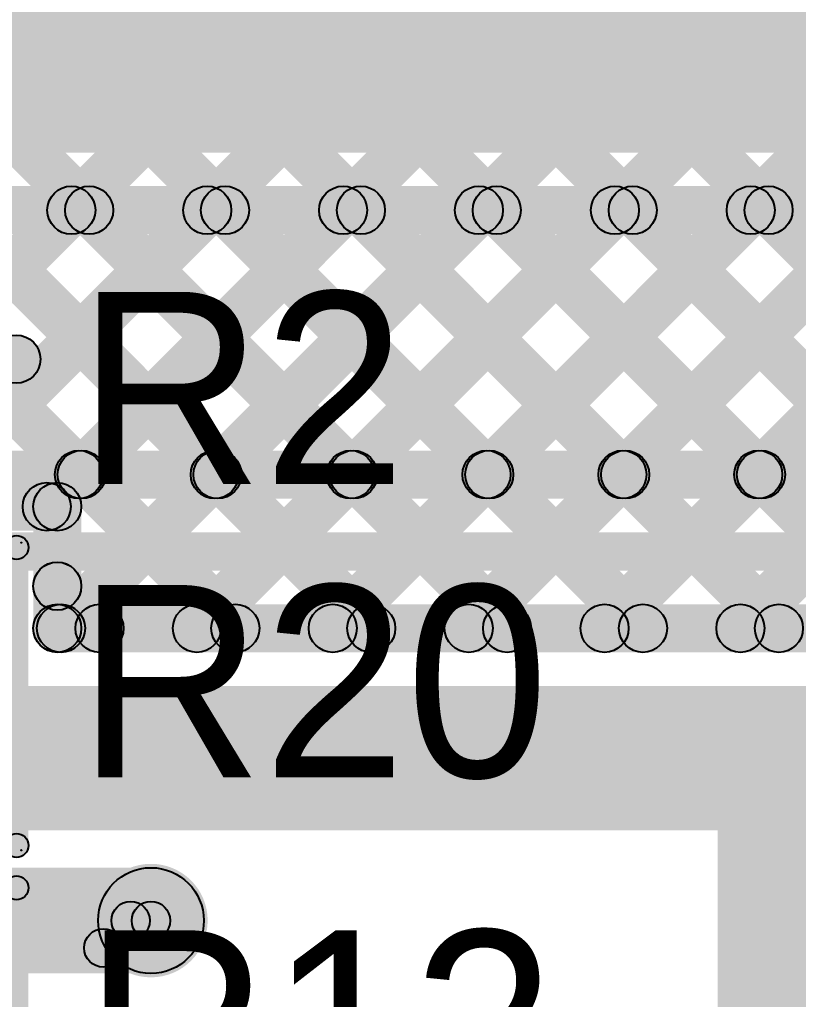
# Model space of a CAD drawing. Header units: millimetres. Extents: x -0.08 to 5.25, y -0.08 to 2.73.
# Drawn here: x 1.1637 to 1.3258, y 0.7308 to 0.9347 of the extents above; entities that cross this region are included whole.
import ezdxf

# ---------------------------------------------------------------- set-up
doc = ezdxf.new("R2010")
doc.units = ezdxf.units.MM
doc.header["$MEASUREMENT"] = 0
for name, color, linetype in [('BottomLayer', 5, 'Continuous'), ('TopLayer', 1, 'Continuous'), ('TopOverlay', 2, 'Continuous'), ('TopPaste', 8, 'Continuous'), ('TopSolder', 216, 'Continuous'), ('ViaHoleLayer', 16, 'Continuous')]:
    doc.layers.add(name, color=color, linetype=linetype)

# ---------------------------------------------------------------- blocks, each defined once
blk = doc.blocks.new('R__0402_3')
at = {"layer": 'TopLayer'}
for points in [[(-0.0275, -0.0125), (-0.0275, 0.0125), (-0.0095, 0.0125), (-0.0095, -0.0125)], [(0.0095, -0.0125), (0.0095, 0.0125), (0.0275, 0.0125), (0.0275, -0.0125)]]:
    blk.add_hatch(color=1, dxfattribs=at).paths.add_polyline_path(points)
at = {"layer": 'TopOverlay'}
h = blk.add_hatch(color=2, dxfattribs=at)
edge = h.paths.add_edge_path()
edge.add_arc((-0.031, 0.016), 0.0025, 0, 360)
h = blk.add_hatch(color=2, dxfattribs=at)
edge = h.paths.add_edge_path()
edge.add_arc((-0.031, 0.016), 0.0025, 0, 360)
for points in [[(0.031, 0.0185), (0.031, 0.0135), (-0.031, 0.0135), (-0.031, 0.0185)], [(-0.0285, -0.016), (-0.0335, -0.016), (-0.0335, 0.016), (-0.0285, 0.016)], [(0.0335, -0.016), (0.0285, -0.016), (0.0285, 0.016), (0.0335, 0.016)], [(0.031, -0.0135), (0.031, -0.0185), (-0.031, -0.0185), (-0.031, -0.0135)], [(0.032, -0.01694), (0.032, -0.01706), (-0.032, -0.01706), (-0.032, -0.01694)]]:
    blk.add_hatch(color=2, dxfattribs=at).paths.add_polyline_path(points)
h = blk.add_hatch(color=2, dxfattribs=at)
edge = h.paths.add_edge_path()
edge.add_arc((0.031, 0.016), 0.0025, 0, 360)
h = blk.add_hatch(color=2, dxfattribs=at)
edge = h.paths.add_edge_path()
edge.add_arc((0.031, 0.016), 0.0025, 0, 360)
h = blk.add_hatch(color=2, dxfattribs=at)
edge = h.paths.add_edge_path()
edge.add_arc((-0.031, -0.016), 0.0025, 0, 360)
h = blk.add_hatch(color=2, dxfattribs=at)
edge = h.paths.add_edge_path()
edge.add_arc((-0.031, -0.016), 0.0025, 0, 360)
h = blk.add_hatch(color=2, dxfattribs=at)
edge = h.paths.add_edge_path()
edge.add_arc((0.031, -0.016), 0.0025, 0, 360)
h = blk.add_hatch(color=2, dxfattribs=at)
edge = h.paths.add_edge_path()
edge.add_arc((0.031, -0.016), 0.0025, 0, 360)
h = blk.add_hatch(color=2, dxfattribs=at)
edge = h.paths.add_edge_path()
edge.add_arc((-0.032, -0.017), 0.0000635, 0, 360)
h = blk.add_hatch(color=2, dxfattribs=at)
edge = h.paths.add_edge_path()
edge.add_arc((0.032, -0.017), 0.0000635, 0, 360)
at = {"layer": 'TopPaste'}
for points in [[(-0.0275, -0.0125), (-0.0275, 0.0125), (-0.0095, 0.0125), (-0.0095, -0.0125)], [(0.0095, -0.0125), (0.0095, 0.0125), (0.0275, 0.0125), (0.0275, -0.0125)]]:
    blk.add_hatch(color=8, dxfattribs=at).paths.add_polyline_path(points)
at = {"layer": 'TopSolder'}
for points in [[(-0.0315, -0.0165), (-0.0315, 0.0165), (-0.0055, 0.0165), (-0.0055, -0.0165)], [(0.0055, -0.0165), (0.0055, 0.0165), (0.0315, 0.0165), (0.0315, -0.0165)]]:
    blk.add_hatch(color=216, dxfattribs=at).paths.add_polyline_path(points)
at = {"layer": 'TopOverlay'}
for centre, radius in [((-0.031, 0.016), 0.0025), ((-0.031, 0.016), 0.0025), ((0.031, 0.016), 0.0025), ((0.031, 0.016), 0.0025), ((-0.031, -0.016), 0.0025), ((-0.031, -0.016), 0.0025), ((0.031, -0.016), 0.0025), ((0.031, -0.016), 0.0025), ((-0.032, -0.017), 0.0000635), ((0.032, -0.017), 0.0000635)]:
    blk.add_circle(centre, radius, dxfattribs=at)
blk = doc.blocks.new('R__0402_4')
at = {"layer": 'TopLayer'}
for points in [[(-0.0275, -0.0125), (-0.0275, 0.0125), (-0.0095, 0.0125), (-0.0095, -0.0125)], [(0.0095, -0.0125), (0.0095, 0.0125), (0.0275, 0.0125), (0.0275, -0.0125)]]:
    blk.add_hatch(color=1, dxfattribs=at).paths.add_polyline_path(points)
at = {"layer": 'TopOverlay'}
h = blk.add_hatch(color=2, dxfattribs=at)
edge = h.paths.add_edge_path()
edge.add_arc((-0.031, 0.016), 0.0025, 0, 360)
h = blk.add_hatch(color=2, dxfattribs=at)
edge = h.paths.add_edge_path()
edge.add_arc((-0.031, 0.016), 0.0025, 0, 360)
for points in [[(-0.031, 0.0135), (-0.031, 0.0185), (0.031, 0.0185), (0.031, 0.0135)], [(-0.0335, 0.016), (-0.0285, 0.016), (-0.0285, -0.016), (-0.0335, -0.016)], [(0.0285, 0.016), (0.0335, 0.016), (0.0335, -0.016), (0.0285, -0.016)], [(-0.031, -0.0185), (-0.031, -0.0135), (0.031, -0.0135), (0.031, -0.0185)], [(-0.032, -0.01706), (-0.032, -0.01694), (0.032, -0.01694), (0.032, -0.01706)]]:
    blk.add_hatch(color=2, dxfattribs=at).paths.add_polyline_path(points)
h = blk.add_hatch(color=2, dxfattribs=at)
edge = h.paths.add_edge_path()
edge.add_arc((0.031, 0.016), 0.0025, 0, 360)
h = blk.add_hatch(color=2, dxfattribs=at)
edge = h.paths.add_edge_path()
edge.add_arc((0.031, 0.016), 0.0025, 0, 360)
h = blk.add_hatch(color=2, dxfattribs=at)
edge = h.paths.add_edge_path()
edge.add_arc((-0.031, -0.016), 0.0025, 0, 360)
h = blk.add_hatch(color=2, dxfattribs=at)
edge = h.paths.add_edge_path()
edge.add_arc((-0.031, -0.016), 0.0025, 0, 360)
h = blk.add_hatch(color=2, dxfattribs=at)
edge = h.paths.add_edge_path()
edge.add_arc((0.031, -0.016), 0.0025, 0, 360)
h = blk.add_hatch(color=2, dxfattribs=at)
edge = h.paths.add_edge_path()
edge.add_arc((0.031, -0.016), 0.0025, 0, 360)
h = blk.add_hatch(color=2, dxfattribs=at)
edge = h.paths.add_edge_path()
edge.add_arc((-0.032, -0.017), 0.0000635, 0, 360)
h = blk.add_hatch(color=2, dxfattribs=at)
edge = h.paths.add_edge_path()
edge.add_arc((0.032, -0.017), 0.0000635, 0, 360)
at = {"layer": 'TopPaste'}
for points in [[(-0.0275, -0.0125), (-0.0275, 0.0125), (-0.0095, 0.0125), (-0.0095, -0.0125)], [(0.0095, -0.0125), (0.0095, 0.0125), (0.0275, 0.0125), (0.0275, -0.0125)]]:
    blk.add_hatch(color=8, dxfattribs=at).paths.add_polyline_path(points)
at = {"layer": 'TopSolder'}
for points in [[(-0.0315, -0.0165), (-0.0315, 0.0165), (-0.0055, 0.0165), (-0.0055, -0.0165)], [(0.0055, -0.0165), (0.0055, 0.0165), (0.0315, 0.0165), (0.0315, -0.0165)]]:
    blk.add_hatch(color=216, dxfattribs=at).paths.add_polyline_path(points)
at = {"layer": 'TopOverlay'}
for centre, radius in [((-0.031, 0.016), 0.0025), ((-0.031, 0.016), 0.0025), ((0.031, 0.016), 0.0025), ((0.031, 0.016), 0.0025), ((-0.031, -0.016), 0.0025), ((-0.031, -0.016), 0.0025), ((0.031, -0.016), 0.0025), ((0.031, -0.016), 0.0025), ((-0.032, -0.017), 0.0000635), ((0.032, -0.017), 0.0000635)]:
    blk.add_circle(centre, radius, dxfattribs=at)

msp = doc.modelspace()

# ---------------------------------------------------------------- hatches: boundary and pattern name
at = {"layer": 'BottomLayer'}
for points in [[(1.08362, 0.8254), (1.07655, 0.83247), (1.75746, 1.51339), (1.76454, 1.50632)], [(1.08362, 0.8254), (1.07655, 0.83247), (1.75746, 1.51339), (1.76454, 1.50632)], [(1.08305, 0.79655), (1.07598, 0.80362), (1.75746, 1.4851), (1.76454, 1.47803)], [(1.08305, 0.79655), (1.07598, 0.80362), (1.75746, 1.4851), (1.76454, 1.47803)], [(1.15125, 0.83646), (1.14418, 0.84354), (1.75746, 1.45682), (1.76454, 1.44975)], [(1.15125, 0.83646), (1.14418, 0.84354), (1.75746, 1.45682), (1.76454, 1.44975)], [(1.17954, 0.83646), (1.17246, 0.84354), (1.75746, 1.42854), (1.76454, 1.42146)], [(1.17954, 0.83646), (1.17246, 0.84354), (1.75746, 1.42854), (1.76454, 1.42146)], [(1.20782, 0.83646), (1.20075, 0.84354), (1.75746, 1.40025), (1.76454, 1.39318)], [(1.20782, 0.83646), (1.20075, 0.84354), (1.75746, 1.40025), (1.76454, 1.39318)], [(1.2361, 0.83646), (1.22903, 0.84354), (1.75746, 1.37197), (1.76454, 1.3649)], [(1.2361, 0.83646), (1.22903, 0.84354), (1.75746, 1.37197), (1.76454, 1.3649)], [(1.26439, 0.83646), (1.25732, 0.84354), (1.75746, 1.34368), (1.76454, 1.33661)], [(1.26439, 0.83646), (1.25732, 0.84354), (1.75746, 1.34368), (1.76454, 1.33661)], [(1.29267, 0.83646), (1.2856, 0.84354), (1.75746, 1.3154), (1.76454, 1.30833)], [(1.29267, 0.83646), (1.2856, 0.84354), (1.75746, 1.3154), (1.76454, 1.30833)], [(1.08119, 0.85126), (1.07412, 0.85833), (1.51833, 1.30254), (1.5254, 1.29546)], [(1.08119, 0.85126), (1.07412, 0.85833), (1.51833, 1.30254), (1.5254, 1.29546)], [(1.32096, 0.83646), (1.31389, 0.84354), (1.75746, 1.28711), (1.76454, 1.28004)], [(1.32096, 0.83646), (1.31389, 0.84354), (1.75746, 1.28711), (1.76454, 1.28004)], [(0.96346, 1.18746), (0.97054, 1.19453), (1.32153, 0.84354), (1.31446, 0.83646)], [(0.96346, 1.18746), (0.97054, 1.19453), (1.32153, 0.84354), (1.31446, 0.83646)], [(1.00174, 1.17746), (1.00881, 1.18454), (1.34981, 0.84354), (1.34274, 0.83646)], [(1.00174, 1.17746), (1.00881, 1.18454), (1.34981, 0.84354), (1.34274, 0.83646)], [(1.03003, 1.17746), (1.0371, 1.18454), (1.3781, 0.84354), (1.37103, 0.83646)], [(1.03003, 1.17746), (1.0371, 1.18454), (1.3781, 0.84354), (1.37103, 0.83646)], [(1.05831, 1.17746), (1.06538, 1.18454), (1.40638, 0.84354), (1.39931, 0.83646)], [(1.05831, 1.17746), (1.06538, 1.18454), (1.40638, 0.84354), (1.39931, 0.83646)], [(0.96346, 1.15917), (0.97054, 1.16624), (1.29324, 0.84354), (1.28617, 0.83646)], [(0.96346, 1.15917), (0.97054, 1.16624), (1.29324, 0.84354), (1.28617, 0.83646)], [(0.96346, 1.13089), (0.97054, 1.13796), (1.26496, 0.84354), (1.25789, 0.83646)], [(0.96346, 1.13089), (0.97054, 1.13796), (1.26496, 0.84354), (1.25789, 0.83646)], [(0.96346, 1.1026), (0.97054, 1.10968), (1.23668, 0.84354), (1.2296, 0.83646)], [(0.96346, 1.1026), (0.97054, 1.10968), (1.23668, 0.84354), (1.2296, 0.83646)], [(0.96346, 1.07432), (0.97054, 1.08139), (1.20839, 0.84354), (1.20132, 0.83646)], [(0.96346, 1.07432), (0.97054, 1.08139), (1.20839, 0.84354), (1.20132, 0.83646)], [(0.96346, 1.04604), (0.97054, 1.05311), (1.18011, 0.84354), (1.17304, 0.83646)], [(0.96346, 1.04604), (0.97054, 1.05311), (1.18011, 0.84354), (1.17304, 0.83646)], [(1.137, 0.835), (1.137, 0.845), (1.70837, 0.845), (1.70837, 0.835)], [(1.137, 0.835), (1.137, 0.845), (1.70837, 0.845), (1.70837, 0.835)], [(1.137, 0.82), (1.137, 0.828), (1.715, 0.828), (1.715, 0.82)], [(1.11819, 0.73619), (1.11819, 0.75819), (1.191, 0.75819), (1.191, 0.73619)]]:
    msp.add_hatch(color=5, dxfattribs=at).paths.add_polyline_path(points)
h = msp.add_hatch(color=5, dxfattribs=at)
edge = h.paths.add_edge_path()
edge.add_arc((1.176, 0.84), 0.005, 0, 360)
h = msp.add_hatch(color=5, dxfattribs=at)
edge = h.paths.add_edge_path()
edge.add_arc((1.176, 0.84), 0.005, 0, 360)
h = msp.add_hatch(color=5, dxfattribs=at)
edge = h.paths.add_edge_path()
edge.add_arc((1.17657, 0.84), 0.005, 0, 360)
h = msp.add_hatch(color=5, dxfattribs=at)
edge = h.paths.add_edge_path()
edge.add_arc((1.17657, 0.84), 0.005, 0, 360)
h = msp.add_hatch(color=5, dxfattribs=at)
edge = h.paths.add_edge_path()
edge.add_arc((1.20428, 0.84), 0.005, 0, 360)
h = msp.add_hatch(color=5, dxfattribs=at)
edge = h.paths.add_edge_path()
edge.add_arc((1.20428, 0.84), 0.005, 0, 360)
h = msp.add_hatch(color=5, dxfattribs=at)
edge = h.paths.add_edge_path()
edge.add_arc((1.20486, 0.84), 0.005, 0, 360)
h = msp.add_hatch(color=5, dxfattribs=at)
edge = h.paths.add_edge_path()
edge.add_arc((1.20486, 0.84), 0.005, 0, 360)
h = msp.add_hatch(color=5, dxfattribs=at)
edge = h.paths.add_edge_path()
edge.add_arc((1.23257, 0.84), 0.005, 0, 360)
h = msp.add_hatch(color=5, dxfattribs=at)
edge = h.paths.add_edge_path()
edge.add_arc((1.23257, 0.84), 0.005, 0, 360)
h = msp.add_hatch(color=5, dxfattribs=at)
edge = h.paths.add_edge_path()
edge.add_arc((1.23314, 0.84), 0.005, 0, 360)
h = msp.add_hatch(color=5, dxfattribs=at)
edge = h.paths.add_edge_path()
edge.add_arc((1.23314, 0.84), 0.005, 0, 360)
h = msp.add_hatch(color=5, dxfattribs=at)
edge = h.paths.add_edge_path()
edge.add_arc((1.26085, 0.84), 0.005, 0, 360)
h = msp.add_hatch(color=5, dxfattribs=at)
edge = h.paths.add_edge_path()
edge.add_arc((1.26085, 0.84), 0.005, 0, 360)
h = msp.add_hatch(color=5, dxfattribs=at)
edge = h.paths.add_edge_path()
edge.add_arc((1.26142, 0.84), 0.005, 0, 360)
h = msp.add_hatch(color=5, dxfattribs=at)
edge = h.paths.add_edge_path()
edge.add_arc((1.26142, 0.84), 0.005, 0, 360)
h = msp.add_hatch(color=5, dxfattribs=at)
edge = h.paths.add_edge_path()
edge.add_arc((1.28914, 0.84), 0.005, 0, 360)
h = msp.add_hatch(color=5, dxfattribs=at)
edge = h.paths.add_edge_path()
edge.add_arc((1.28914, 0.84), 0.005, 0, 360)
h = msp.add_hatch(color=5, dxfattribs=at)
edge = h.paths.add_edge_path()
edge.add_arc((1.28971, 0.84), 0.005, 0, 360)
h = msp.add_hatch(color=5, dxfattribs=at)
edge = h.paths.add_edge_path()
edge.add_arc((1.28971, 0.84), 0.005, 0, 360)
h = msp.add_hatch(color=5, dxfattribs=at)
edge = h.paths.add_edge_path()
edge.add_arc((1.31742, 0.84), 0.005, 0, 360)
h = msp.add_hatch(color=5, dxfattribs=at)
edge = h.paths.add_edge_path()
edge.add_arc((1.31742, 0.84), 0.005, 0, 360)
h = msp.add_hatch(color=5, dxfattribs=at)
edge = h.paths.add_edge_path()
edge.add_arc((1.31799, 0.84), 0.005, 0, 360)
h = msp.add_hatch(color=5, dxfattribs=at)
edge = h.paths.add_edge_path()
edge.add_arc((1.31799, 0.84), 0.005, 0, 360)
h = msp.add_hatch(color=5, dxfattribs=at)
edge = h.paths.add_edge_path()
edge.add_arc((1.191, 0.74719), 0.01181, 0, 360)
h = msp.add_hatch(color=5, dxfattribs=at)
edge = h.paths.add_edge_path()
edge.add_arc((1.191, 0.74719), 0.011, 0, 360)
at = {"layer": 'TopLayer'}
for points in [[(1.132, 0.907), (1.882, 0.907), (1.882, 1.064), (1.132, 1.064)], [(1.12, 0.89), (1.12, 0.9), (1.894, 0.9), (1.894, 0.89)], [(1.12, 0.89), (1.12, 0.9), (1.894, 0.9), (1.894, 0.89)], [(1.11154, 0.82503), (1.10447, 0.83211), (1.1709, 0.89854), (1.17797, 0.89146)], [(1.11154, 0.82503), (1.10447, 0.83211), (1.1709, 0.89854), (1.17797, 0.89146)], [(1.11804, 0.89146), (1.12511, 0.89854), (1.21211, 0.81154), (1.20504, 0.80446)], [(1.11804, 0.89146), (1.12511, 0.89854), (1.21211, 0.81154), (1.20504, 0.80446)], [(1.14457, 0.82978), (1.1375, 0.83686), (1.19918, 0.89854), (1.20625, 0.89146)], [(1.14457, 0.82978), (1.1375, 0.83686), (1.19918, 0.89854), (1.20625, 0.89146)], [(1.14632, 0.89146), (1.15339, 0.89854), (1.24039, 0.81154), (1.23332, 0.80446)], [(1.14632, 0.89146), (1.15339, 0.89854), (1.24039, 0.81154), (1.23332, 0.80446)], [(1.17286, 0.82978), (1.16578, 0.83686), (1.22746, 0.89854), (1.23454, 0.89146)], [(1.17286, 0.82978), (1.16579, 0.83686), (1.22746, 0.89854), (1.23454, 0.89146)], [(1.17582, 0.80446), (1.16875, 0.81154), (1.25575, 0.89854), (1.26282, 0.89146)], [(1.17582, 0.80446), (1.16875, 0.81154), (1.25575, 0.89854), (1.26282, 0.89146)], [(1.1746, 0.89146), (1.18168, 0.89854), (1.26868, 0.81154), (1.2616, 0.80446)], [(1.1746, 0.89146), (1.18168, 0.89854), (1.26868, 0.81154), (1.2616, 0.80446)], [(1.2041, 0.80446), (1.19703, 0.81154), (1.28403, 0.89854), (1.2911, 0.89146)], [(1.2041, 0.80446), (1.19703, 0.81154), (1.28403, 0.89854), (1.2911, 0.89146)], [(1.20289, 0.89146), (1.20996, 0.89854), (1.29696, 0.81154), (1.28989, 0.80446)], [(1.20289, 0.89146), (1.20996, 0.89854), (1.29696, 0.81154), (1.28989, 0.80446)], [(1.23239, 0.80446), (1.22532, 0.81154), (1.31232, 0.89854), (1.31939, 0.89146)], [(1.23239, 0.80446), (1.22532, 0.81154), (1.31232, 0.89854), (1.31939, 0.89146)], [(1.23117, 0.89146), (1.23824, 0.89854), (1.32524, 0.81154), (1.31817, 0.80446)], [(1.23117, 0.89146), (1.23824, 0.89854), (1.32524, 0.81154), (1.31817, 0.80446)], [(1.26067, 0.80446), (1.2536, 0.81154), (1.3406, 0.89854), (1.34767, 0.89146)], [(1.26067, 0.80446), (1.2536, 0.81154), (1.3406, 0.89854), (1.34767, 0.89146)], [(1.25946, 0.89146), (1.26653, 0.89854), (1.35353, 0.81154), (1.34646, 0.80446)], [(1.25946, 0.89146), (1.26653, 0.89854), (1.35353, 0.81154), (1.34646, 0.80446)], [(1.28896, 0.80446), (1.28189, 0.81154), (1.36889, 0.89854), (1.37596, 0.89146)], [(1.28896, 0.80446), (1.28189, 0.81154), (1.36889, 0.89854), (1.37596, 0.89146)], [(1.28774, 0.89146), (1.29481, 0.89854), (2.00381, 0.18954), (1.99674, 0.18246)], [(1.28774, 0.89146), (1.29481, 0.89854), (2.00581, 0.18754), (1.99874, 0.18046)], [(1.31724, 0.80446), (1.31017, 0.81154), (1.39717, 0.89854), (1.40424, 0.89146)], [(1.31724, 0.80446), (1.31017, 0.81154), (1.39717, 0.89854), (1.40424, 0.89146)], [(1.31603, 0.89146), (1.3231, 0.89854), (2.0321, 0.18954), (2.02503, 0.18246)], [(1.31603, 0.89146), (1.3231, 0.89854), (2.0341, 0.18754), (2.02703, 0.18046)], [(1.12251, 0.82832), (1.12251, 0.83832), (1.17151, 0.83832), (1.17151, 0.82832)], [(1.12251, 0.82832), (1.12251, 0.83832), (1.17151, 0.83832), (1.17151, 0.82832)], [(1.17651, 0.808), (1.16651, 0.808), (1.16651, 0.83332), (1.17651, 0.83332)], [(1.17651, 0.808), (1.16651, 0.808), (1.16651, 0.83332), (1.17651, 0.83332)], [(1.16798, 0.81324), (1.17505, 0.82031), (1.18382, 0.81154), (1.17675, 0.80446)], [(1.16798, 0.81324), (1.17505, 0.82031), (1.18382, 0.81154), (1.17675, 0.80446)], [(1.17151, 0.803), (1.17151, 0.813), (1.36169, 0.813), (1.36169, 0.803)], [(1.17151, 0.803), (1.17151, 0.813), (1.36169, 0.813), (1.36169, 0.803)], [(1.10401, 0.766), (1.34969, 0.766), (1.34969, 0.796), (1.10401, 0.796)], [(1.309, 0.092), (1.34969, 0.092), (1.34969, 0.779), (1.309, 0.779)], [(1.18677, 0.74319), (1.18677, 0.75119), (1.191, 0.75119), (1.191, 0.74319)], [(1.18391, 0.73867), (1.17826, 0.74433), (1.18394, 0.75002), (1.1896, 0.74436)], [(1.147, 0.7375), (1.147, 0.7455), (1.18108, 0.7455), (1.18108, 0.7375)]]:
    msp.add_hatch(color=1, dxfattribs=at).paths.add_polyline_path(points)
h = msp.add_hatch(color=1, dxfattribs=at)
edge = h.paths.add_edge_path()
edge.add_arc((1.17443, 0.895), 0.005, 0, 360)
h = msp.add_hatch(color=1, dxfattribs=at)
edge = h.paths.add_edge_path()
edge.add_arc((1.17443, 0.895), 0.005, 0, 360)
h = msp.add_hatch(color=1, dxfattribs=at)
edge = h.paths.add_edge_path()
edge.add_arc((1.17814, 0.895), 0.005, 0, 360)
h = msp.add_hatch(color=1, dxfattribs=at)
edge = h.paths.add_edge_path()
edge.add_arc((1.17814, 0.895), 0.005, 0, 360)
h = msp.add_hatch(color=1, dxfattribs=at)
edge = h.paths.add_edge_path()
edge.add_arc((1.20272, 0.895), 0.005, 0, 360)
h = msp.add_hatch(color=1, dxfattribs=at)
edge = h.paths.add_edge_path()
edge.add_arc((1.20272, 0.895), 0.005, 0, 360)
h = msp.add_hatch(color=1, dxfattribs=at)
edge = h.paths.add_edge_path()
edge.add_arc((1.20642, 0.895), 0.005, 0, 360)
h = msp.add_hatch(color=1, dxfattribs=at)
edge = h.paths.add_edge_path()
edge.add_arc((1.20642, 0.895), 0.005, 0, 360)
h = msp.add_hatch(color=1, dxfattribs=at)
edge = h.paths.add_edge_path()
edge.add_arc((1.231, 0.895), 0.005, 0, 360)
h = msp.add_hatch(color=1, dxfattribs=at)
edge = h.paths.add_edge_path()
edge.add_arc((1.231, 0.895), 0.005, 0, 360)
h = msp.add_hatch(color=1, dxfattribs=at)
edge = h.paths.add_edge_path()
edge.add_arc((1.23471, 0.895), 0.005, 0, 360)
h = msp.add_hatch(color=1, dxfattribs=at)
edge = h.paths.add_edge_path()
edge.add_arc((1.23471, 0.895), 0.005, 0, 360)
h = msp.add_hatch(color=1, dxfattribs=at)
edge = h.paths.add_edge_path()
edge.add_arc((1.25928, 0.895), 0.005, 0, 360)
h = msp.add_hatch(color=1, dxfattribs=at)
edge = h.paths.add_edge_path()
edge.add_arc((1.25928, 0.895), 0.005, 0, 360)
h = msp.add_hatch(color=1, dxfattribs=at)
edge = h.paths.add_edge_path()
edge.add_arc((1.26299, 0.895), 0.005, 0, 360)
h = msp.add_hatch(color=1, dxfattribs=at)
edge = h.paths.add_edge_path()
edge.add_arc((1.26299, 0.895), 0.005, 0, 360)
h = msp.add_hatch(color=1, dxfattribs=at)
edge = h.paths.add_edge_path()
edge.add_arc((1.28757, 0.895), 0.005, 0, 360)
h = msp.add_hatch(color=1, dxfattribs=at)
edge = h.paths.add_edge_path()
edge.add_arc((1.28757, 0.895), 0.005, 0, 360)
h = msp.add_hatch(color=1, dxfattribs=at)
edge = h.paths.add_edge_path()
edge.add_arc((1.29128, 0.895), 0.005, 0, 360)
h = msp.add_hatch(color=1, dxfattribs=at)
edge = h.paths.add_edge_path()
edge.add_arc((1.29128, 0.895), 0.005, 0, 360)
h = msp.add_hatch(color=1, dxfattribs=at)
edge = h.paths.add_edge_path()
edge.add_arc((1.31585, 0.895), 0.005, 0, 360)
h = msp.add_hatch(color=1, dxfattribs=at)
edge = h.paths.add_edge_path()
edge.add_arc((1.31585, 0.895), 0.005, 0, 360)
h = msp.add_hatch(color=1, dxfattribs=at)
edge = h.paths.add_edge_path()
edge.add_arc((1.31956, 0.895), 0.005, 0, 360)
h = msp.add_hatch(color=1, dxfattribs=at)
edge = h.paths.add_edge_path()
edge.add_arc((1.31956, 0.895), 0.005, 0, 360)
h = msp.add_hatch(color=1, dxfattribs=at)
edge = h.paths.add_edge_path()
edge.add_arc((1.16932, 0.83332), 0.005, 0, 360)
h = msp.add_hatch(color=1, dxfattribs=at)
edge = h.paths.add_edge_path()
edge.add_arc((1.16932, 0.83332), 0.005, 0, 360)
h = msp.add_hatch(color=1, dxfattribs=at)
edge = h.paths.add_edge_path()
edge.add_arc((1.17151, 0.83332), 0.005, 0, 360)
h = msp.add_hatch(color=1, dxfattribs=at)
edge = h.paths.add_edge_path()
edge.add_arc((1.17151, 0.83332), 0.005, 0, 360)
h = msp.add_hatch(color=1, dxfattribs=at)
edge = h.paths.add_edge_path()
edge.add_arc((1.17151, 0.83332), 0.005, 0, 360)
h = msp.add_hatch(color=1, dxfattribs=at)
edge = h.paths.add_edge_path()
edge.add_arc((1.17151, 0.83332), 0.005, 0, 360)
h = msp.add_hatch(color=1, dxfattribs=at)
edge = h.paths.add_edge_path()
edge.add_arc((1.17151, 0.81678), 0.005, 0, 360)
h = msp.add_hatch(color=1, dxfattribs=at)
edge = h.paths.add_edge_path()
edge.add_arc((1.17151, 0.81677), 0.005, 0, 360)
h = msp.add_hatch(color=1, dxfattribs=at)
edge = h.paths.add_edge_path()
edge.add_arc((1.17151, 0.808), 0.005, 0, 360)
h = msp.add_hatch(color=1, dxfattribs=at)
edge = h.paths.add_edge_path()
edge.add_arc((1.17151, 0.808), 0.005, 0, 360)
h = msp.add_hatch(color=1, dxfattribs=at)
edge = h.paths.add_edge_path()
edge.add_arc((1.17151, 0.808), 0.005, 0, 360)
h = msp.add_hatch(color=1, dxfattribs=at)
edge = h.paths.add_edge_path()
edge.add_arc((1.17151, 0.808), 0.005, 0, 360)
h = msp.add_hatch(color=1, dxfattribs=at)
edge = h.paths.add_edge_path()
edge.add_arc((1.17228, 0.808), 0.005, 0, 360)
h = msp.add_hatch(color=1, dxfattribs=at)
edge = h.paths.add_edge_path()
edge.add_arc((1.17228, 0.808), 0.005, 0, 360)
h = msp.add_hatch(color=1, dxfattribs=at)
edge = h.paths.add_edge_path()
edge.add_arc((1.18029, 0.808), 0.005, 0, 360)
h = msp.add_hatch(color=1, dxfattribs=at)
edge = h.paths.add_edge_path()
edge.add_arc((1.18029, 0.808), 0.005, 0, 360)
h = msp.add_hatch(color=1, dxfattribs=at)
edge = h.paths.add_edge_path()
edge.add_arc((1.20057, 0.808), 0.005, 0, 360)
h = msp.add_hatch(color=1, dxfattribs=at)
edge = h.paths.add_edge_path()
edge.add_arc((1.20057, 0.808), 0.005, 0, 360)
h = msp.add_hatch(color=1, dxfattribs=at)
edge = h.paths.add_edge_path()
edge.add_arc((1.20857, 0.808), 0.005, 0, 360)
h = msp.add_hatch(color=1, dxfattribs=at)
edge = h.paths.add_edge_path()
edge.add_arc((1.20857, 0.808), 0.005, 0, 360)
h = msp.add_hatch(color=1, dxfattribs=at)
edge = h.paths.add_edge_path()
edge.add_arc((1.22885, 0.808), 0.005, 0, 360)
h = msp.add_hatch(color=1, dxfattribs=at)
edge = h.paths.add_edge_path()
edge.add_arc((1.22885, 0.808), 0.005, 0, 360)
h = msp.add_hatch(color=1, dxfattribs=at)
edge = h.paths.add_edge_path()
edge.add_arc((1.23686, 0.808), 0.005, 0, 360)
h = msp.add_hatch(color=1, dxfattribs=at)
edge = h.paths.add_edge_path()
edge.add_arc((1.23686, 0.808), 0.005, 0, 360)
h = msp.add_hatch(color=1, dxfattribs=at)
edge = h.paths.add_edge_path()
edge.add_arc((1.25714, 0.808), 0.005, 0, 360)
h = msp.add_hatch(color=1, dxfattribs=at)
edge = h.paths.add_edge_path()
edge.add_arc((1.25714, 0.808), 0.005, 0, 360)
h = msp.add_hatch(color=1, dxfattribs=at)
edge = h.paths.add_edge_path()
edge.add_arc((1.26514, 0.808), 0.005, 0, 360)
h = msp.add_hatch(color=1, dxfattribs=at)
edge = h.paths.add_edge_path()
edge.add_arc((1.26514, 0.808), 0.005, 0, 360)
h = msp.add_hatch(color=1, dxfattribs=at)
edge = h.paths.add_edge_path()
edge.add_arc((1.28542, 0.808), 0.005, 0, 360)
h = msp.add_hatch(color=1, dxfattribs=at)
edge = h.paths.add_edge_path()
edge.add_arc((1.28542, 0.808), 0.005, 0, 360)
h = msp.add_hatch(color=1, dxfattribs=at)
edge = h.paths.add_edge_path()
edge.add_arc((1.29342, 0.808), 0.005, 0, 360)
h = msp.add_hatch(color=1, dxfattribs=at)
edge = h.paths.add_edge_path()
edge.add_arc((1.29342, 0.808), 0.005, 0, 360)
h = msp.add_hatch(color=1, dxfattribs=at)
edge = h.paths.add_edge_path()
edge.add_arc((1.31371, 0.808), 0.005, 0, 360)
h = msp.add_hatch(color=1, dxfattribs=at)
edge = h.paths.add_edge_path()
edge.add_arc((1.31371, 0.808), 0.005, 0, 360)
h = msp.add_hatch(color=1, dxfattribs=at)
edge = h.paths.add_edge_path()
edge.add_arc((1.32171, 0.808), 0.005, 0, 360)
h = msp.add_hatch(color=1, dxfattribs=at)
edge = h.paths.add_edge_path()
edge.add_arc((1.32171, 0.808), 0.005, 0, 360)
h = msp.add_hatch(color=1, dxfattribs=at)
edge = h.paths.add_edge_path()
edge.add_arc((1.191, 0.74719), 0.01181, 0, 360)
h = msp.add_hatch(color=1, dxfattribs=at)
edge = h.paths.add_edge_path()
edge.add_arc((1.18677, 0.74719), 0.004, 0, 360)
h = msp.add_hatch(color=1, dxfattribs=at)
edge = h.paths.add_edge_path()
edge.add_arc((1.18677, 0.74719), 0.004, 0, 360)
h = msp.add_hatch(color=1, dxfattribs=at)
edge = h.paths.add_edge_path()
edge.add_arc((1.191, 0.74719), 0.004, 0, 360)
h = msp.add_hatch(color=1, dxfattribs=at)
edge = h.paths.add_edge_path()
edge.add_arc((1.18108, 0.7415), 0.004, 0, 360)
h = msp.add_hatch(color=1, dxfattribs=at)
edge = h.paths.add_edge_path()
edge.add_arc((1.18108, 0.7415), 0.004, 0, 360)
at = {"layer": 'TopOverlay'}
h = msp.add_hatch(color=2, dxfattribs=at)
edge = h.paths.add_edge_path()
edge.add_arc((1.163, 0.864), 0.005, 0, 360)
at = {"layer": 'ViaHoleLayer'}
h = msp.add_hatch(color=16, dxfattribs=at)
edge = h.paths.add_edge_path()
edge.add_arc((1.191, 0.74719), 0.00591, 0, 360)

# ---------------------------------------------------------------- linework, layer by layer
at = {"layer": 'BottomLayer'}
for centre, radius in [((1.176, 0.84), 0.005), ((1.176, 0.84), 0.005), ((1.17657, 0.84), 0.005), ((1.17657, 0.84), 0.005), ((1.20428, 0.84), 0.005), ((1.20428, 0.84), 0.005), ((1.20486, 0.84), 0.005), ((1.20486, 0.84), 0.005), ((1.23257, 0.84), 0.005), ((1.23257, 0.84), 0.005), ((1.23314, 0.84), 0.005), ((1.23314, 0.84), 0.005), ((1.26085, 0.84), 0.005), ((1.26085, 0.84), 0.005), ((1.26142, 0.84), 0.005), ((1.26142, 0.84), 0.005), ((1.28914, 0.84), 0.005), ((1.28914, 0.84), 0.005), ((1.28971, 0.84), 0.005), ((1.28971, 0.84), 0.005), ((1.31742, 0.84), 0.005), ((1.31742, 0.84), 0.005), ((1.31799, 0.84), 0.005), ((1.31799, 0.84), 0.005), ((1.191, 0.74719), 0.011)]:
    msp.add_circle(centre, radius, dxfattribs=at)
at = {"layer": 'TopLayer'}
for centre, radius in [((1.17443, 0.895), 0.005), ((1.17443, 0.895), 0.005), ((1.17814, 0.895), 0.005), ((1.17814, 0.895), 0.005), ((1.20272, 0.895), 0.005), ((1.20272, 0.895), 0.005), ((1.20642, 0.895), 0.005), ((1.20642, 0.895), 0.005), ((1.231, 0.895), 0.005), ((1.231, 0.895), 0.005), ((1.23471, 0.895), 0.005), ((1.23471, 0.895), 0.005), ((1.25928, 0.895), 0.005), ((1.25928, 0.895), 0.005), ((1.26299, 0.895), 0.005), ((1.26299, 0.895), 0.005), ((1.28757, 0.895), 0.005), ((1.28757, 0.895), 0.005), ((1.29128, 0.895), 0.005), ((1.29128, 0.895), 0.005), ((1.31585, 0.895), 0.005), ((1.31585, 0.895), 0.005), ((1.31956, 0.895), 0.005), ((1.31956, 0.895), 0.005), ((1.16932, 0.83332), 0.005), ((1.16932, 0.83332), 0.005), ((1.17151, 0.83332), 0.005), ((1.17151, 0.83332), 0.005), ((1.17151, 0.83332), 0.005), ((1.17151, 0.83332), 0.005), ((1.17151, 0.81678), 0.005), ((1.17151, 0.81677), 0.005), ((1.17151, 0.808), 0.005), ((1.17151, 0.808), 0.005), ((1.17151, 0.808), 0.005), ((1.17151, 0.808), 0.005), ((1.17228, 0.808), 0.005), ((1.17228, 0.808), 0.005), ((1.18029, 0.808), 0.005), ((1.18029, 0.808), 0.005), ((1.20057, 0.808), 0.005), ((1.20057, 0.808), 0.005), ((1.20857, 0.808), 0.005), ((1.20857, 0.808), 0.005), ((1.22885, 0.808), 0.005), ((1.22885, 0.808), 0.005), ((1.23686, 0.808), 0.005), ((1.23686, 0.808), 0.005), ((1.25714, 0.808), 0.005), ((1.25714, 0.808), 0.005), ((1.26514, 0.808), 0.005), ((1.26514, 0.808), 0.005), ((1.28542, 0.808), 0.005), ((1.28542, 0.808), 0.005), ((1.29342, 0.808), 0.005), ((1.29342, 0.808), 0.005), ((1.31371, 0.808), 0.005), ((1.31371, 0.808), 0.005), ((1.32171, 0.808), 0.005), ((1.32171, 0.808), 0.005), ((1.18677, 0.74719), 0.004), ((1.18677, 0.74719), 0.004), ((1.191, 0.74719), 0.004), ((1.18108, 0.7415), 0.004), ((1.18108, 0.7415), 0.004)]:
    msp.add_circle(centre, radius, dxfattribs=at)
at = {"layer": 'TopOverlay'}
msp.add_circle((1.163, 0.864), 0.005, dxfattribs=at)

# ---------------------------------------------------------------- block references
for name, p, rotation in [('R__0402_4', (1.14701, 0.79382), 90), ('R__0402_3', (1.147, 0.723), 270)]:
    msp.add_blockref(name, p, dxfattribs=dict(rotation=rotation))

# ---------------------------------------------------------------- texts
for s, p in [('R2', (1.17568, 0.83801)), ('R20', (1.17568, 0.77701)), ('R12', (1.17699, 0.70518))]:
    msp.add_text(s, height=0.04, dxfattribs=at).set_placement(p)

doc.saveas('drawing.dxf')
